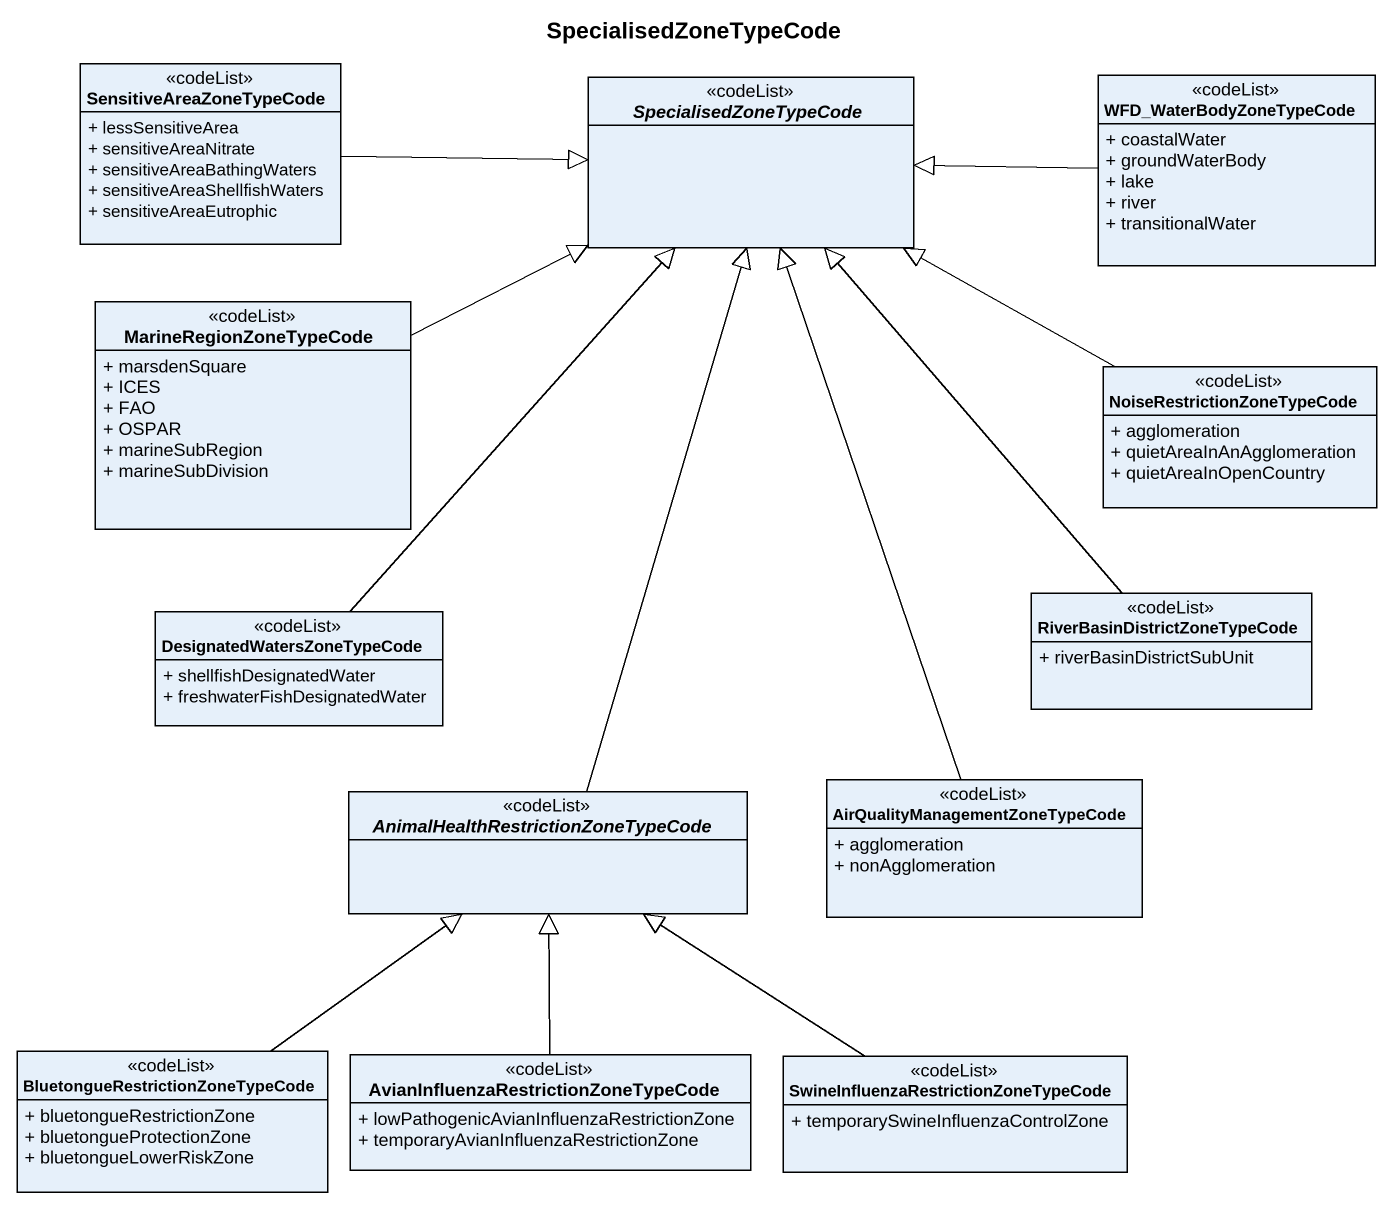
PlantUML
@startuml
title SpecialisedZoneTypeCode
hide circle
hide empty members
skinparam classAttributeIconSize 0
class SensitiveAreaZoneTypeCode <<codeList>> {
  + lessSensitiveArea
  + sensitiveAreaNitrate
  + sensitiveAreaBathingWaters
  + sensitiveAreaShellfishWaters
  + sensitiveAreaEutrophic
}
abstract class SpecialisedZoneTypeCode <<codeList>>
class WFD_WaterBodyZoneTypeCode <<codeList>> {
  + coastalWater
  + groundWaterBody
  + lake
  + river
  + transitionalWater
}
class MarineRegionZoneTypeCode <<codeList>> {
  + marsdenSquare
  + ICES
  + FAO
  + OSPAR
  + marineSubRegion
  + marineSubDivision
}
class NoiseRestrictionZoneTypeCode <<codeList>> {
  + agglomeration
  + quietAreaInAnAgglomeration
  + quietAreaInOpenCountry
}
class "RiverBasinDistrictZoneTypeCode" as RiverBasinDistrictZoneTypeCo <<codeList>> {
  + riverBasinDistrictSubUnit
}
class DesignatedWatersZoneTypeCode <<codeList>> {
  + shellfishDesignatedWater
  + freshwaterFishDesignatedWater
}
abstract class "AnimalHealthRestrictionZoneTypeCode" as AnimalHealthRestrictionZoneT <<codeList>>
class "AirQualityManagementZoneTypeCode" as AirQualityManagementZoneType <<codeList>> {
  + agglomeration
  + nonAgglomeration
}
class "BluetongueRestrictionZoneTypeCode" as BluetongueRestrictionZoneTyp <<codeList>> {
  + bluetongueRestrictionZone
  + bluetongueProtectionZone
  + bluetongueLowerRiskZone
}
class "AvianInfluenzaRestrictionZoneTypeCode" as AvianInfluenzaRestrictionZon <<codeList>> {
  + lowPathogenicAvianInfluenzaRestrictionZone
  + temporaryAvianInfluenzaRestrictionZone
}
class "SwineInfluenzaRestrictionZoneTypeCode" as SwineInfluenzaRestrictionZon <<codeList>> {
  + temporarySwineInfluenzaControlZone
}
SensitiveAreaZoneTypeCode -right-|> SpecialisedZoneTypeCode
WFD_WaterBodyZoneTypeCode -left-|> SpecialisedZoneTypeCode
WFD_WaterBodyZoneTypeCode -left-|> SpecialisedZoneTypeCode
MarineRegionZoneTypeCode -right-|> SpecialisedZoneTypeCode
NoiseRestrictionZoneTypeCode -left-|> SpecialisedZoneTypeCode
RiverBasinDistrictZoneTypeCo -up-|> SpecialisedZoneTypeCode
DesignatedWatersZoneTypeCode -up-|> SpecialisedZoneTypeCode
AnimalHealthRestrictionZoneT -up-|> SpecialisedZoneTypeCode
AirQualityManagementZoneType -up-|> SpecialisedZoneTypeCode
BluetongueRestrictionZoneTyp -up-|> AnimalHealthRestrictionZoneT
AvianInfluenzaRestrictionZon -up-|> AnimalHealthRestrictionZoneT
SwineInfluenzaRestrictionZon -up-|> AnimalHealthRestrictionZoneT
@enduml
